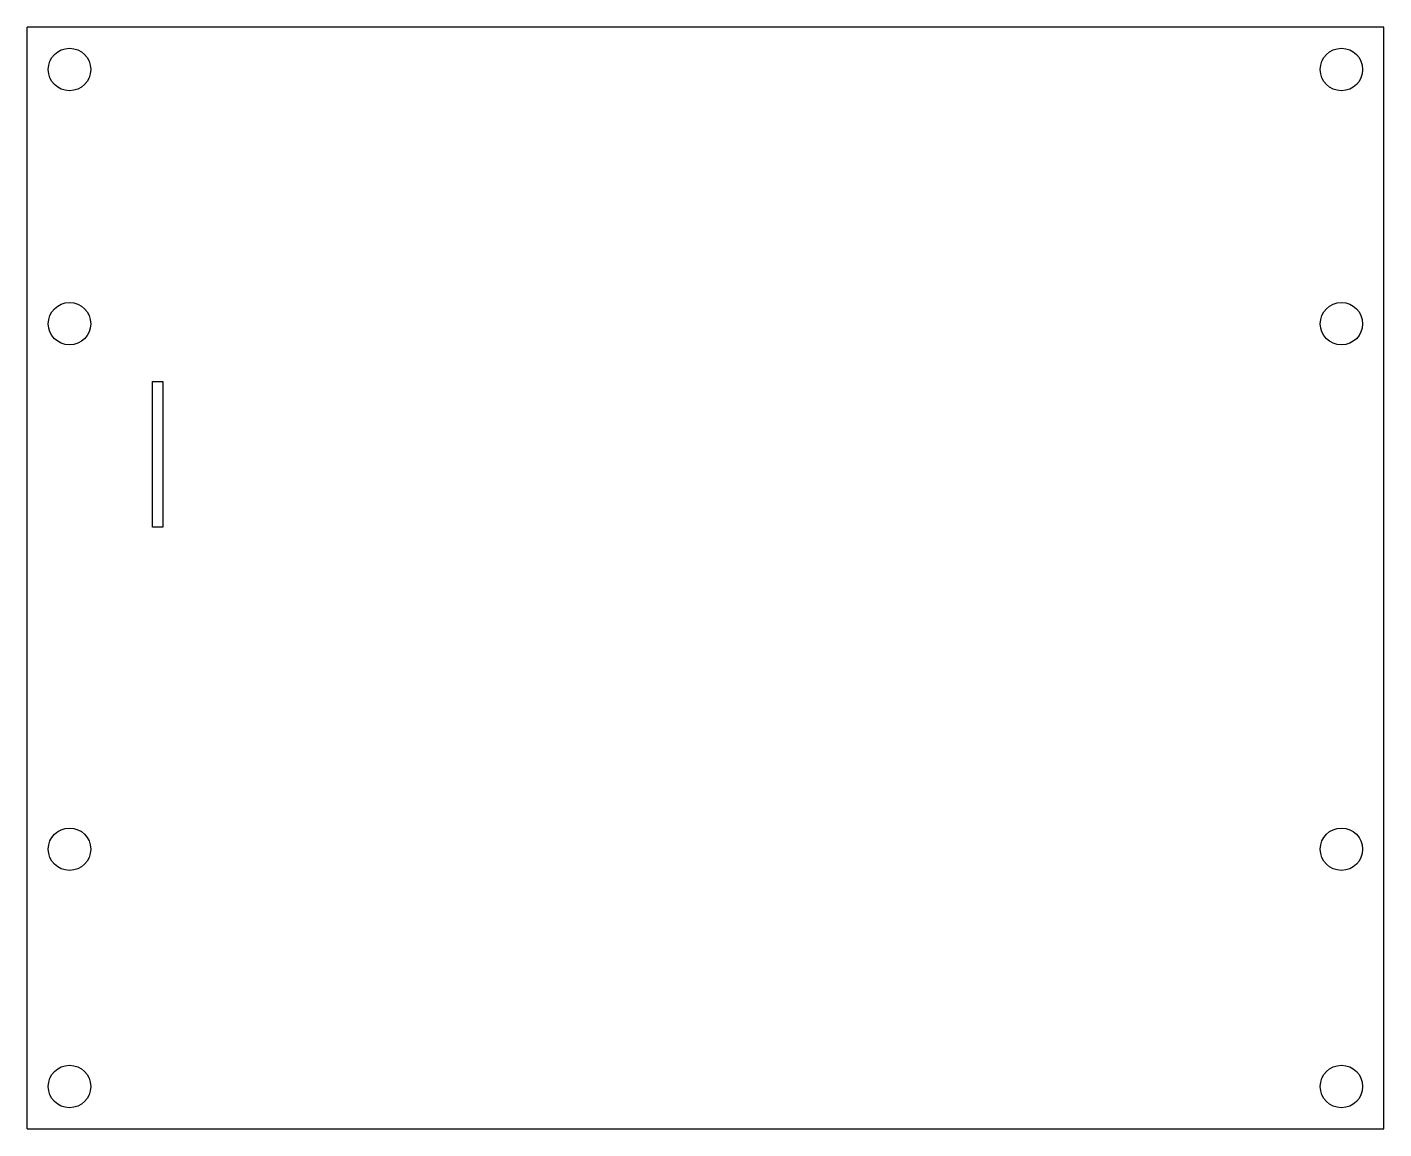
# Model space of a CAD drawing. Extents: x 297.3 to 377.3, y 727.3 to 792.3.
import ezdxf

# ---------------------------------------------------------------- set-up
doc = ezdxf.new("R2010")
doc.units = 0
doc.header["$MEASUREMENT"] = 0
doc.layers.get('0').update_dxf_attribs({"linetype": 'CONTINUOUS'})

msp = doc.modelspace()

# ---------------------------------------------------------------- linework, layer by layer
for p, q in [((377.262, 792.335), (297.262, 792.335)), ((297.262, 727.335), (297.262, 792.335)), ((377.262, 727.335), (377.262, 792.335)), ((304.662, 771.435), (305.262, 771.435)), ((304.662, 762.835), (304.662, 771.435)), ((305.262, 771.435), (305.262, 762.835)), ((305.262, 762.835), (304.662, 762.835)), ((297.262, 727.335), (377.262, 727.335))]:
    msp.add_line(p, q)
for centre in [(299.762, 789.835), (374.762, 789.835), (299.762, 774.835), (374.762, 774.835), (299.762, 743.835), (374.762, 743.835), (299.762, 729.835), (374.762, 729.835)]:
    msp.add_circle(centre, 1.25)

doc.saveas('drawing.dxf')
